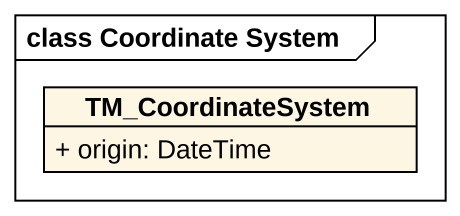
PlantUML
@startuml
mainframe class Coordinate System
hide circle
hide empty members
skinparam classAttributeIconSize 0
class TM_CoordinateSystem {
  + origin: DateTime
}
@enduml
